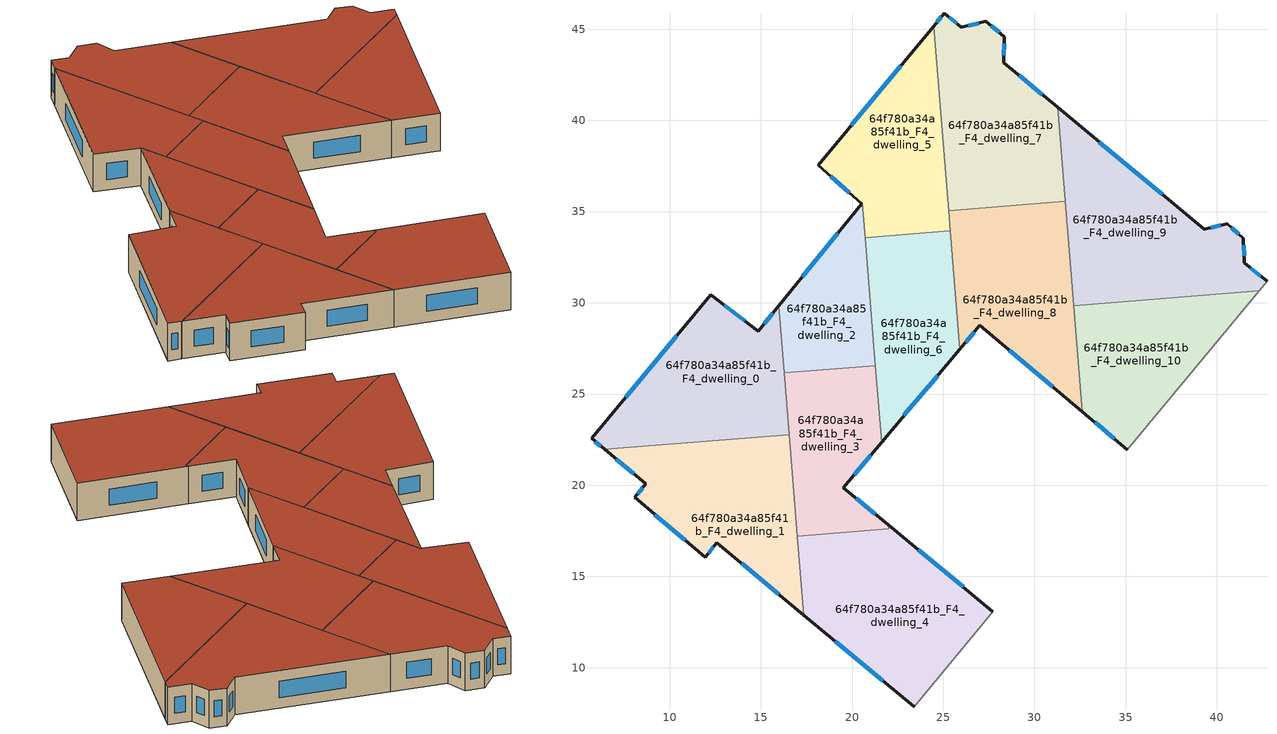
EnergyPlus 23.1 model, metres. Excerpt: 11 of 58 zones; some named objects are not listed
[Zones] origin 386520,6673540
64f780a34a85f41b_F4_dwelling_0
 floor to 64f780a34a85f41b_F3_dwelling_0 (EU_floor_Construction): 15.99,29.83 16.56,22.78 6.44,21.96 5.72,22.56 12.25,30.44 14.86,28.44 z12
 wall outside (EU_wall_Construction): 15.99,29.83 14.86,28.44 12.25,30.44 5.72,22.56 6.44,21.96 z12:15
 wall to 64f780a34a85f41b_F4_dwelling_1 (EU_wall_Construction): 6.44,21.96 16.56,22.78 z12:15
 wall to 64f780a34a85f41b_F4_dwelling_2 (EU_wall_Construction): 16.28,26.16 15.99,29.83 z12:15
 wall to 64f780a34a85f41b_F4_dwelling_3 (EU_wall_Construction): 16.56,22.78 16.28,26.16 z12:15
 window (EU_Window_Construction): 15.66,29.44 15.18,28.84 / 5.92,22.39 6.23,22.13 / 10.39,28.19 7.59,24.81 / 14.11,29.01 13,29.87 z12.86:14.14
 roof outside (EU_roof_Construction): 16.56,22.78 15.99,29.83 14.86,28.44 12.25,30.44 5.72,22.56 6.44,21.96 z15
64f780a34a85f41b_F4_dwelling_1
 floor to 64f780a34a85f41b_F3_dwelling_1 (EU_floor_Construction): 16.56,22.78 17.35,12.88 12.58,16.85 11.96,16.05 8.09,19.33 8.69,20.09 6.44,21.96 z12
 wall outside (EU_wall_Construction): 6.44,21.96 8.69,20.09 8.09,19.33 11.96,16.05 12.58,16.85 17.35,12.88 z12:15
 wall to 64f780a34a85f41b_F4_dwelling_3 (EU_wall_Construction): 17,17.21 16.56,22.78 z12:15
 wall to 64f780a34a85f41b_F4_dwelling_4 (EU_wall_Construction): 17.35,12.88 17,17.21 z12:15
 window (EU_Window_Construction): 7.08,21.43 8.05,20.62 / 13.94,15.72 15.99,14.02 / 12.14,16.28 12.4,16.62 / 9.2,18.39 10.86,16.99 / 8.52,19.87 8.26,19.55 z12.86:14.14
 roof outside (EU_roof_Construction): 17.35,12.88 16.56,22.78 6.44,21.96 8.69,20.09 8.09,19.33 11.96,16.05 12.58,16.85 z15
64f780a34a85f41b_F4_dwelling_10
 floor to 64f780a34a85f41b_F3_dwelling_10 (EU_floor_Construction): 42.32,30.65 35.09,21.95 32.61,24.04 32.14,29.83 z12
 wall outside (EU_wall_Construction): 32.61,24.04 35.09,21.95 z12:15
 wall to 64f780a34a85f41b_F4_dwelling_9 (EU_wall_Construction): 42.32,30.65 32.14,29.83 z12:15
 wall adiabatic (EU_wall_Construction): 35.09,21.95 42.32,30.65 z12:15
 wall to 64f780a34a85f41b_F4_dwelling_8 (EU_wall_Construction): 32.14,29.83 32.61,24.04 z12:15
 window (EU_Window_Construction): 33.32,23.44 34.38,22.55 z12.86:14.14
 roof outside (EU_roof_Construction): 35.09,21.95 42.32,30.65 32.14,29.83 32.61,24.04 z15
64f780a34a85f41b_F4_dwelling_2
 floor to 64f780a34a85f41b_F3_dwelling_2 (EU_floor_Construction): 20.56,35.48 21.28,26.56 16.28,26.16 15.99,29.83 20.52,35.42 z12
 wall outside (EU_wall_Construction): 20.52,35.42 15.99,29.83 z12:15
 wall to 64f780a34a85f41b_F4_dwelling_5 (EU_wall_Construction): 20.72,33.56 20.56,35.48 20.52,35.42 z12:15
 wall to 64f780a34a85f41b_F4_dwelling_3 (EU_wall_Construction): 16.28,26.16 21.28,26.56 z12:15
 wall to 64f780a34a85f41b_F4_dwelling_6 (EU_wall_Construction): 21.28,26.56 20.72,33.56 z12:15
 window (EU_Window_Construction): 19.22,33.83 17.28,31.43 z12.86:14.14
 roof outside (EU_roof_Construction): 21.28,26.56 20.56,35.48 20.52,35.42 15.99,29.83 16.28,26.16 z15
64f780a34a85f41b_F4_dwelling_3
 floor to 64f780a34a85f41b_F3_dwelling_3 (EU_floor_Construction): 21.28,26.56 21.62,22.37 19.52,19.87 21.99,17.82 22,17.61 17,17.21 16.28,26.16 z12
 wall outside (EU_wall_Construction): 21.99,17.82 19.52,19.87 21.62,22.37 z12:15
 wall to 64f780a34a85f41b_F4_dwelling_4 (EU_wall_Construction): 17,17.21 22,17.61 21.99,17.82 z12:15
 wall to 64f780a34a85f41b_F4_dwelling_6 (EU_wall_Construction): 21.62,22.37 21.28,26.56 z12:15
 window (EU_Window_Construction): 20.12,20.58 21.02,21.65 / 21.28,18.41 20.22,19.29 z12.86:14.14
 roof outside (EU_roof_Construction): 22,17.61 21.99,17.82 19.52,19.87 21.62,22.37 21.28,26.56 16.28,26.16 17,17.21 z15
64f780a34a85f41b_F4_dwelling_4
 floor to 64f780a34a85f41b_F3_dwelling_4 (EU_floor_Construction): 27.72,13.07 23.4,7.86 17.35,12.88 17,17.21 22,17.61 21.99,17.82 z12
 wall outside (EU_wall_Construction): 27.72,13.07 21.99,17.82 / 17.35,12.88 23.4,7.86 z12:15
 wall adiabatic (EU_wall_Construction): 23.4,7.86 27.72,13.07 z12:15
 window (EU_Window_Construction): 26.08,14.43 23.63,16.46 / 19.08,11.45 21.67,9.29 z12.86:14.14
 roof outside (EU_roof_Construction): 23.4,7.86 27.72,13.07 21.99,17.82 22,17.61 17,17.21 17.35,12.88 z15
64f780a34a85f41b_F4_dwelling_5
 floor to 64f780a34a85f41b_F3_dwelling_5 (EU_floor_Construction): 24.48,45.17 25.39,33.94 20.72,33.56 20.56,35.48 20.52,35.42 18.15,37.54 z12
 wall outside (EU_wall_Construction): 24.48,45.17 18.15,37.54 20.52,35.42 z12:15
 wall to 64f780a34a85f41b_F4_dwelling_6 (EU_wall_Construction): 20.72,33.56 25.39,33.94 z12:15
 wall to 64f780a34a85f41b_F4_dwelling_7 (EU_wall_Construction): 25.3,35.05 24.48,45.17 z12:15
 wall to 64f780a34a85f41b_F4_dwelling_8 (EU_wall_Construction): 25.39,33.94 25.3,35.05 z12:15
 window (EU_Window_Construction): 22.67,42.99 19.96,39.72 / 18.83,36.93 19.84,36.03 z12.86:14.14
 roof outside (EU_roof_Construction): 25.39,33.94 24.48,45.17 18.15,37.54 20.52,35.42 20.56,35.48 20.72,33.56 z15
64f780a34a85f41b_F4_dwelling_6
 floor to 64f780a34a85f41b_F3_dwelling_6 (EU_floor_Construction): 25.39,33.94 25.91,27.46 21.62,22.37 20.72,33.56 z12
 wall outside (EU_wall_Construction): 21.62,22.37 25.91,27.46 z12:15
 wall to 64f780a34a85f41b_F4_dwelling_8 (EU_wall_Construction): 25.91,27.46 25.39,33.94 z12:15
 window (EU_Window_Construction): 22.85,23.82 24.68,26.01 z12.86:14.14
 roof outside (EU_roof_Construction): 21.62,22.37 25.91,27.46 25.39,33.94 20.72,33.56 z15
64f780a34a85f41b_F4_dwelling_7
 floor to 64f780a34a85f41b_F3_dwelling_7 (EU_floor_Construction): 28.35,44.59 28.32,43.17 31.27,40.71 31.68,35.56 25.3,35.04 24.48,45.17 25.06,45.87 25.99,45.1 27.32,45.43 z12
 wall outside (EU_wall_Construction): 31.27,40.71 28.32,43.17 28.35,44.59 27.32,45.43 25.99,45.1 25.06,45.87 24.48,45.17 z12:15
 wall to 64f780a34a85f41b_F4_dwelling_8 (EU_wall_Construction): 25.3,35.04 31.68,35.56 z12:15
 wall to 64f780a34a85f41b_F4_dwelling_9 (EU_wall_Construction): 31.68,35.56 31.27,40.71 z12:15
 window (EU_Window_Construction): 28.33,43.58 28.34,44.19 / 30.42,41.42 29.16,42.47 / 24.9,45.67 24.65,45.37 / 25.73,45.32 25.33,45.65 / 26.94,45.33 26.37,45.19 / 28.06,44.83 27.62,45.19 z12.86:14.14
 roof outside (EU_roof_Construction): 31.68,35.56 31.27,40.71 28.32,43.17 28.35,44.59 27.32,45.43 25.99,45.1 25.06,45.87 24.48,45.17 25.3,35.04 z15
64f780a34a85f41b_F4_dwelling_8
 floor to 64f780a34a85f41b_F3_dwelling_8 (EU_floor_Construction): 31.68,35.56 32.61,24.04 27,28.76 25.91,27.46 25.3,35.04 z12
 wall outside (EU_wall_Construction): 25.91,27.46 27,28.76 32.61,24.04 z12:15
 wall to 64f780a34a85f41b_F4_dwelling_9 (EU_wall_Construction): 32.14,29.83 31.68,35.56 z12:15
 window (EU_Window_Construction): 28.6,27.41 31.01,25.39 / 26.22,27.83 26.69,28.39 z12.86:14.14
 roof outside (EU_roof_Construction): 32.61,24.04 31.68,35.56 25.3,35.04 25.91,27.46 27,28.76 z15
64f780a34a85f41b_F4_dwelling_9
 floor to 64f780a34a85f41b_F3_dwelling_9 (EU_floor_Construction): 40.56,34.32 41.45,33.54 41.51,32.2 42.74,31.17 42.32,30.65 32.14,29.83 31.27,40.71 39.3,34.03 z12
 wall outside (EU_wall_Construction): 42.74,31.17 41.51,32.2 41.45,33.54 40.56,34.32 39.3,34.03 31.27,40.71 z12:15
 wall adiabatic (EU_wall_Construction): 42.32,30.65 42.74,31.17 z12:15
 window (EU_Window_Construction): 42.39,31.46 41.86,31.9 / 37.01,35.94 33.56,38.8 / 40.2,34.24 39.66,34.12 / 41.19,33.77 40.81,34.1 / 41.49,32.58 41.46,33.16 z12.86:14.14
 roof outside (EU_roof_Construction): 42.32,30.65 42.74,31.17 41.51,32.2 41.45,33.54 40.56,34.32 39.3,34.03 31.27,40.71 32.14,29.83 z15
[Building]
EU S2 Campaign: North Axis=0; Terrain=City; Solar Distribution=FullExterior
[Site:Location]
Helsinki-Vantaa.AP: Latitude=60.317; Longitude=24.963; Time Zone=2; Elevation=54.6
[SizingPeriod:WeatherFileDays]
AnnualSizingPeriod: Begin Month=1; Begin Day of Month=1; End Month=12; End Day of Month=31; Day of Week for Start Day=Monday; Use Weather File Daylight Saving Period=No; Use Weather File Rain and Snow Indicators=No
[MATERIAL]
EU_InternalMass_Material: Roughness=MediumRough; Thickness=0.1; Conductivity=1; Density=1800; Specific Heat=900; Thermal Absorptance=0.9; Solar Absorptance=0.7; Visible Absorptance=0.7
[MATERIAL:NOMASS] Roughness=MediumRough; Thermal Absorptance=0.9; Solar Absorptance=0.7; Visible Absorptance=0.7
Name | Thermal Resistance
EU_wall_NoMass | 1.10183
EU_roof_NoMass; EU_floor_NoMass | 1.70606
[WINDOWMATERIAL:SIMPLEGLAZINGSYSTEM]
EU_Window_SimpleGlazing: UFactor=3.11035; Solar Heat Gain Coefficient=0.8; Visible Transmittance=0.8
[CONSTRUCTION]
EU_wall_Construction: EU_wall_NoMass
EU_roof_Construction: EU_roof_NoMass
EU_floor_Construction: EU_floor_NoMass
EU_Window_Construction: EU_Window_SimpleGlazing
EU_InternalMass_Construction: EU_InternalMass_Material
[ZONE] Type=1; Multiplier=1; Ceiling Height=autocalculate; Floor Area=autocalculate; Part of Total Floor Area=Yes
Name | Volume
64f780a34a85f41b_F4_dwelling_0 | 166.124
64f780a34a85f41b_F4_dwelling_1 | 166.13
64f780a34a85f41b_F4_dwelling_10 | 143.994
64f780a34a85f41b_F4_dwelling_2 | 95.0859
64f780a34a85f41b_F4_dwelling_3 | 119.323
64f780a34a85f41b_F4_dwelling_4 | 186.466
64f780a34a85f41b_F4_dwelling_5 | 140.257
64f780a34a85f41b_F4_dwelling_6 | 124.619
64f780a34a85f41b_F4_dwelling_7 | 165.51
64f780a34a85f41b_F4_dwelling_8 | 165.506
64f780a34a85f41b_F4_dwelling_9 | 188.283
[INTERNALMASS] Construction=EU_InternalMass_Construction
Name | Zone or ZoneList | Surface Area
64f780a34a85f41b_F4_dwelling_0_EU_InternalMass | 64f780a34a85f41b_F4_dwelling_0 | 55.3745
64f780a34a85f41b_F4_dwelling_1_EU_InternalMass | 64f780a34a85f41b_F4_dwelling_1 | 55.3766
64f780a34a85f41b_F4_dwelling_2_EU_InternalMass | 64f780a34a85f41b_F4_dwelling_2 | 31.7126
64f780a34a85f41b_F4_dwelling_3_EU_InternalMass | 64f780a34a85f41b_F4_dwelling_3 | 39.7744
64f780a34a85f41b_F4_dwelling_4_EU_InternalMass | 64f780a34a85f41b_F4_dwelling_4 | 62.1553
64f780a34a85f41b_F4_dwelling_5_EU_InternalMass | 64f780a34a85f41b_F4_dwelling_5 | 46.753
64f780a34a85f41b_F4_dwelling_6_EU_InternalMass | 64f780a34a85f41b_F4_dwelling_6 | 41.5397
64f780a34a85f41b_F4_dwelling_7_EU_InternalMass | 64f780a34a85f41b_F4_dwelling_7 | 55.1699
64f780a34a85f41b_F4_dwelling_8_EU_InternalMass | 64f780a34a85f41b_F4_dwelling_8 | 55.169
64f780a34a85f41b_F4_dwelling_9_EU_InternalMass | 64f780a34a85f41b_F4_dwelling_9 | 62.7609
64f780a34a85f41b_F4_dwelling_10_EU_InternalMass | 64f780a34a85f41b_F4_dwelling_10 | 47.9982
[OTHEREQUIPMENT] Fuel Type=Electricity; Design Level Calculation Method=Watts/Area; Power per Zone Floor Area=1; Fraction Latent=0; Fraction Radiant=0; Fraction Lost=0; Carbon Dioxide Generation Rate=0; EndUse Subcategory=EU_Step8_InternalGains
Name | Zone or ZoneList or Space or SpaceList | Schedule
EU_Step8_InternalGain_64f780a34a85f41b_F4_dwelling_0_f000 | 64f780a34a85f41b_F4_dwelling_0 | EU_Step8_GainSchedule_64f780a34a85f41b_F4_dwelling_0_f000
EU_Step8_InternalGain_64f780a34a85f41b_F4_dwelling_1_f000 | 64f780a34a85f41b_F4_dwelling_1 | EU_Step8_GainSchedule_64f780a34a85f41b_F4_dwelling_1_f000
EU_Step8_InternalGain_64f780a34a85f41b_F4_dwelling_2_f000 | 64f780a34a85f41b_F4_dwelling_2 | EU_Step8_GainSchedule_64f780a34a85f41b_F4_dwelling_2_f000
EU_Step8_InternalGain_64f780a34a85f41b_F4_dwelling_3_f000 | 64f780a34a85f41b_F4_dwelling_3 | EU_Step8_GainSchedule_64f780a34a85f41b_F4_dwelling_3_f000
EU_Step8_InternalGain_64f780a34a85f41b_F4_dwelling_4_f000 | 64f780a34a85f41b_F4_dwelling_4 | EU_Step8_GainSchedule_64f780a34a85f41b_F4_dwelling_4_f000
EU_Step8_InternalGain_64f780a34a85f41b_F4_dwelling_5_f000 | 64f780a34a85f41b_F4_dwelling_5 | EU_Step8_GainSchedule_64f780a34a85f41b_F4_dwelling_5_f000
EU_Step8_InternalGain_64f780a34a85f41b_F4_dwelling_6_f000 | 64f780a34a85f41b_F4_dwelling_6 | EU_Step8_GainSchedule_64f780a34a85f41b_F4_dwelling_6_f000
EU_Step8_InternalGain_64f780a34a85f41b_F4_dwelling_7_f000 | 64f780a34a85f41b_F4_dwelling_7 | EU_Step8_GainSchedule_64f780a34a85f41b_F4_dwelling_7_f000
EU_Step8_InternalGain_64f780a34a85f41b_F4_dwelling_8_f000 | 64f780a34a85f41b_F4_dwelling_8 | EU_Step8_GainSchedule_64f780a34a85f41b_F4_dwelling_8_f000
EU_Step8_InternalGain_64f780a34a85f41b_F4_dwelling_9_f000 | 64f780a34a85f41b_F4_dwelling_9 | EU_Step8_GainSchedule_64f780a34a85f41b_F4_dwelling_9_f000
EU_Step8_InternalGain_64f780a34a85f41b_F4_dwelling_10_f000 | 64f780a34a85f41b_F4_dwelling_10 | EU_Step8_GainSchedule_64f780a34a85f41b_F4_dwelling_10_f000
[ZONEVENTILATION:DESIGNFLOWRATE] Schedule=EU_AlwaysOn; Design Flow Rate Calculation Method=AirChanges/Hour; Air Changes per Hour=0.756316; Ventilation Type=Natural; Fan Pressure Rise=0; Fan Total Efficiency=1; Constant Term Coefficient=1; Temperature Term Coefficient=0; Velocity Term Coefficient=0; Velocity Squared Term Coefficient=0; Minimum Indoor Temperature=-100; Maximum Indoor Temperature=100; Delta Temperature=-100; Minimum Outdoor Temperature=-100; Maximum Outdoor Temperature=100; Maximum Wind Speed=40
Name | Zone or ZoneList or Space or SpaceList
EU_ConstantAir_64f780a34a85f41b_F4_dwelling_0 | 64f780a34a85f41b_F4_dwelling_0
EU_ConstantAir_64f780a34a85f41b_F4_dwelling_1 | 64f780a34a85f41b_F4_dwelling_1
EU_ConstantAir_64f780a34a85f41b_F4_dwelling_2 | 64f780a34a85f41b_F4_dwelling_2
EU_ConstantAir_64f780a34a85f41b_F4_dwelling_3 | 64f780a34a85f41b_F4_dwelling_3
EU_ConstantAir_64f780a34a85f41b_F4_dwelling_4 | 64f780a34a85f41b_F4_dwelling_4
EU_ConstantAir_64f780a34a85f41b_F4_dwelling_5 | 64f780a34a85f41b_F4_dwelling_5
EU_ConstantAir_64f780a34a85f41b_F4_dwelling_6 | 64f780a34a85f41b_F4_dwelling_6
EU_ConstantAir_64f780a34a85f41b_F4_dwelling_7 | 64f780a34a85f41b_F4_dwelling_7
EU_ConstantAir_64f780a34a85f41b_F4_dwelling_8 | 64f780a34a85f41b_F4_dwelling_8
EU_ConstantAir_64f780a34a85f41b_F4_dwelling_9 | 64f780a34a85f41b_F4_dwelling_9
EU_ConstantAir_64f780a34a85f41b_F4_dwelling_10 | 64f780a34a85f41b_F4_dwelling_10
[HVACTEMPLATE:ZONE:IDEALLOADSAIRSYSTEM] System Availability Schedule=EU_AlwaysOn; Maximum Heating Supply Air Temperature=50; Minimum Cooling Supply Air Temperature=13; Maximum Heating Supply Air Humidity Ratio=0.0156; Minimum Cooling Supply Air Humidity Ratio=0.0077; Heating Limit=NoLimit; Cooling Limit=NoLimit; Heating Availability Schedule=EU_AlwaysOn; Cooling Availability Schedule=EU_CoolingOff; Dehumidification Control Type=ConstantSensibleHeatRatio; Cooling Sensible Heat Ratio=0.7; Dehumidification Setpoint=60; Humidification Control Type=None; Humidification Setpoint=30; Outdoor Air Method=None; Outdoor Air Flow Rate per Person=0.00944; Outdoor Air Flow Rate per Zone Floor Area=0; Outdoor Air Flow Rate per Zone=0; Demand Controlled Ventilation Type=None; Outdoor Air Economizer Type=NoEconomizer; Heat Recovery Type=None; Sensible Heat Recovery Effectiveness=0.7; Latent Heat Recovery Effectiveness=0.65
Name | Template Thermostat
64f780a34a85f41b_F4_dwelling_0 | EU_HeatOnly_64f780a34a85f41b_F4_dwelling_0
64f780a34a85f41b_F4_dwelling_1 | EU_HeatOnly_64f780a34a85f41b_F4_dwelling_1
64f780a34a85f41b_F4_dwelling_2 | EU_HeatOnly_64f780a34a85f41b_F4_dwelling_2
64f780a34a85f41b_F4_dwelling_3 | EU_HeatOnly_64f780a34a85f41b_F4_dwelling_3
64f780a34a85f41b_F4_dwelling_4 | EU_HeatOnly_64f780a34a85f41b_F4_dwelling_4
64f780a34a85f41b_F4_dwelling_5 | EU_HeatOnly_64f780a34a85f41b_F4_dwelling_5
64f780a34a85f41b_F4_dwelling_6 | EU_HeatOnly_64f780a34a85f41b_F4_dwelling_6
64f780a34a85f41b_F4_dwelling_7 | EU_HeatOnly_64f780a34a85f41b_F4_dwelling_7
64f780a34a85f41b_F4_dwelling_8 | EU_HeatOnly_64f780a34a85f41b_F4_dwelling_8
64f780a34a85f41b_F4_dwelling_9 | EU_HeatOnly_64f780a34a85f41b_F4_dwelling_9
64f780a34a85f41b_F4_dwelling_10 | EU_HeatOnly_64f780a34a85f41b_F4_dwelling_10
[SIZING:ZONE] Zone Cooling Design Supply Air Temperature Input Method=SupplyAirTemperature; Zone Cooling Design Supply Air Temperature=13; Zone Heating Design Supply Air Temperature Input Method=SupplyAirTemperature; Zone Heating Design Supply Air Temperature=50; Zone Cooling Design Supply Air Humidity Ratio=0.008; Zone Heating Design Supply Air Humidity Ratio=0.008; Cooling Design Air Flow Method=DesignDay; Cooling Design Air Flow Rate=0; Cooling Minimum Air Flow per Zone Floor Area=0.000762; Cooling Minimum Air Flow=0; Cooling Minimum Air Flow Fraction=0.2; Heating Design Air Flow Method=DesignDay; Heating Design Air Flow Rate=0; Heating Maximum Air Flow per Zone Floor Area=0.002032; Heating Maximum Air Flow=0.141576; Heating Maximum Air Flow Fraction=0.3; Account for Dedicated Outdoor Air System=No; Dedicated Outdoor Air System Control Strategy=NeutralSupplyAir; Dedicated Outdoor Air Low Setpoint Temperature for Design=autosize; Dedicated Outdoor Air High Setpoint Temperature for Design=autosize; Zone Load Sizing Method=Sensible Load Only No Latent Load; Zone Latent Cooling Design Supply Air Humidity Ratio Input Method=HumidityRatioDifference; Zone Cooling Design Supply Air Humidity Ratio Difference=0.005; Zone Latent Heating Design Supply Air Humidity Ratio Input Method=HumidityRatioDifference; Zone Humidification Design Supply Air Humidity Ratio Difference=0.005
64f780a34a85f41b_F4_dwelling_0; 64f780a34a85f41b_F4_dwelling_1; 64f780a34a85f41b_F4_dwelling_2; 64f780a34a85f41b_F4_dwelling_3; 64f780a34a85f41b_F4_dwelling_4; 64f780a34a85f41b_F4_dwelling_5; 64f780a34a85f41b_F4_dwelling_6; 64f780a34a85f41b_F4_dwelling_7; 64f780a34a85f41b_F4_dwelling_8; 64f780a34a85f41b_F4_dwelling_9; 64f780a34a85f41b_F4_dwelling_10
[SCHEDULE:CONSTANT]
Name | Hourly Value
EU_AlwaysOn | 1
EU_CoolingOff | 0
[SCHEDULE:FILE] Column Number=1; Rows to Skip at Top=0; Number of Hours of Data=8760; Column Separator=Comma; Interpolate to Timestep=No; Minutes per Item=60; Adjust Schedule for Daylight Savings=Yes
Name | File
EU_Step8_GainSchedule_64f780a34a85f41b_F4_dwelling_0_f000 | ../../schedules/64f780a34a85f41b/64f780a34a85f41b_F4_dwelling_0_f000_gain.csv
EU_Step8_GainSchedule_64f780a34a85f41b_F4_dwelling_1_f000 | ../../schedules/64f780a34a85f41b/64f780a34a85f41b_F4_dwelling_1_f000_gain.csv
EU_Step8_GainSchedule_64f780a34a85f41b_F4_dwelling_2_f000 | ../../schedules/64f780a34a85f41b/64f780a34a85f41b_F4_dwelling_2_f000_gain.csv
EU_Step8_GainSchedule_64f780a34a85f41b_F4_dwelling_3_f000 | ../../schedules/64f780a34a85f41b/64f780a34a85f41b_F4_dwelling_3_f000_gain.csv
EU_Step8_GainSchedule_64f780a34a85f41b_F4_dwelling_4_f000 | ../../schedules/64f780a34a85f41b/64f780a34a85f41b_F4_dwelling_4_f000_gain.csv
EU_Step8_GainSchedule_64f780a34a85f41b_F4_dwelling_5_f000 | ../../schedules/64f780a34a85f41b/64f780a34a85f41b_F4_dwelling_5_f000_gain.csv
EU_Step8_GainSchedule_64f780a34a85f41b_F4_dwelling_6_f000 | ../../schedules/64f780a34a85f41b/64f780a34a85f41b_F4_dwelling_6_f000_gain.csv
EU_Step8_GainSchedule_64f780a34a85f41b_F4_dwelling_7_f000 | ../../schedules/64f780a34a85f41b/64f780a34a85f41b_F4_dwelling_7_f000_gain.csv
EU_Step8_GainSchedule_64f780a34a85f41b_F4_dwelling_8_f000 | ../../schedules/64f780a34a85f41b/64f780a34a85f41b_F4_dwelling_8_f000_gain.csv
EU_Step8_GainSchedule_64f780a34a85f41b_F4_dwelling_9_f000 | ../../schedules/64f780a34a85f41b/64f780a34a85f41b_F4_dwelling_9_f000_gain.csv
EU_Step8_GainSchedule_64f780a34a85f41b_F4_dwelling_10_f000 | ../../schedules/64f780a34a85f41b/64f780a34a85f41b_F4_dwelling_10_f000_gain.csv
